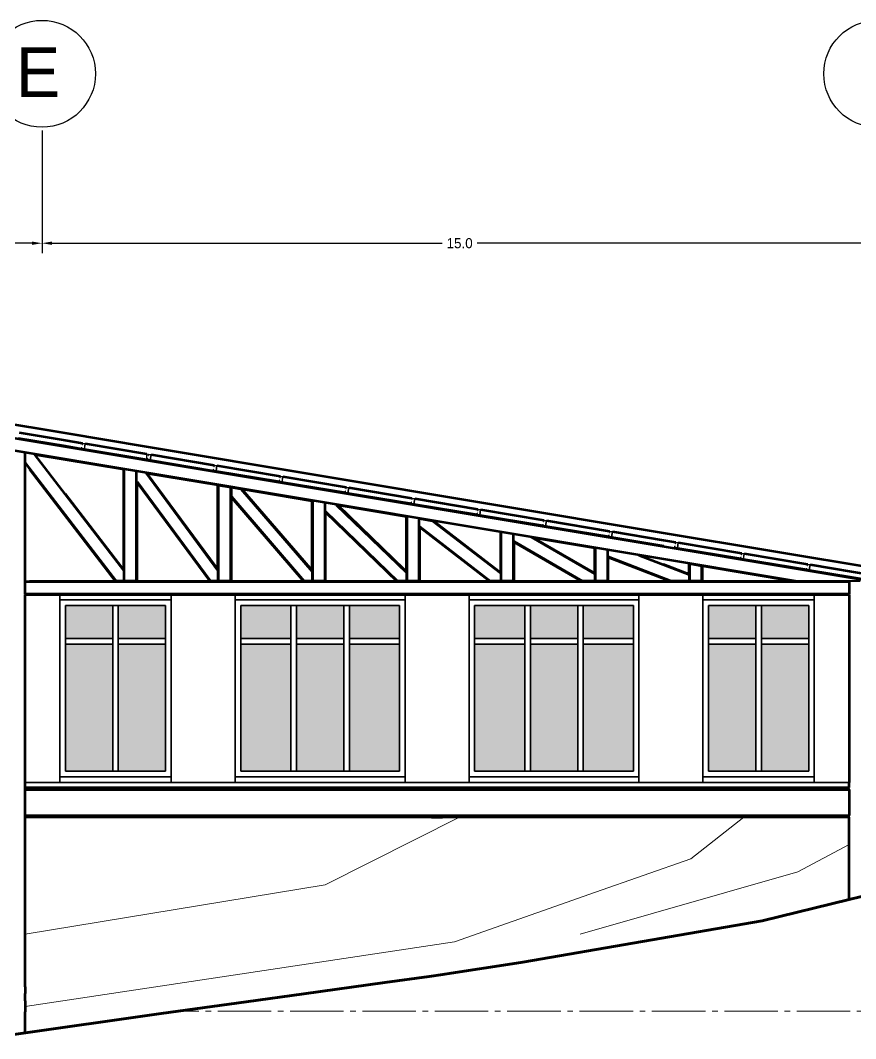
# Model space of a CAD drawing. Header units: metres. Extents: x -57 to 501, y 45 to 307.
# Drawn here: x 144.83 to 159.84, y 120.76 to 139.04 of the extents above; entities that cross this region are included whole.
import ezdxf

# ---------------------------------------------------------------- set-up
doc = ezdxf.new("R2010")
doc.units = ezdxf.units.M
doc.linetypes.add('ACAD_ISO04W100', pattern=[30, 24, -3, 0, -3])
doc.layers.add('Acotación', color=250, linetype='Continuous', lineweight=9)
doc.layers.add('atras', color=7, linetype='Continuous')
doc.dimstyles.get("Standard").update_dxf_attribs({"dimtxt": 0.18, "dimasz": 0.18, "dimexe": 0.18, "dimexo": 0.0625, "dimgap": 0.09, "dimtad": 0, "dimtih": 1, "dimtoh": 1, "dimdec": 1, "dimzin": 0, "dimdsep": 46, "dimtxsty": 'Standard', "dimcen": 0.09, "dimadec": 0, "dimazin": 0, "dimtfac": 1, "dimtdec": 1, "dimtofl": 0, "dimtmove": 0, "dimatfit": 3, "dimfxl": 1, "dimtolj": 1, "dimtzin": 0, "dimarcsym": 0})

# ---------------------------------------------------------------- blocks, each defined once
blk = doc.blocks.new('*D40')
at = {"layer": 'atras', "color": 0, "lineweight": -2, "transparency": 16777216}
for p, q in [((141.493, 137.056), (141.493, 134.855)), ((145.224, 137.056), (145.224, 134.855)), ((141.673, 135.035), (143.089, 135.035)), ((145.044, 135.035), (143.629, 135.035))]:
    blk.add_line(p, q, dxfattribs=at)
at = {"layer": 'atras', "color": 0, "transparency": 16777216}
for points in [[(141.673, 135.065), (141.673, 135.005), (141.493, 135.035)], [(145.044, 135.065), (145.044, 135.005), (145.224, 135.035)]]:
    blk.add_solid(points, dxfattribs=at)
at = {"layer": 'Defpoints', "color": 0, "transparency": 16777216}
for p in [(141.493, 137.118), (145.224, 137.118), (145.224, 135.035)]:
    blk.add_point(p, dxfattribs=at)
at = {"layer": 'atras', "color": 0, "transparency": 16777216, "insert": (143.359, 135.035), "char_height": 0.18, "attachment_point": 5}
blk.add_mtext('\\A1;3.7', dxfattribs=at)
blk = doc.blocks.new('*D41')
at = {"layer": 'atras', "color": 0, "lineweight": -2, "transparency": 16777216}
for p, q in [((145.224, 137.056), (145.224, 134.855)), ((160.224, 137.056), (160.224, 134.855)), ((145.404, 135.035), (152.409, 135.035)), ((160.044, 135.035), (153.039, 135.035))]:
    blk.add_line(p, q, dxfattribs=at)
at = {"layer": 'atras', "color": 0, "transparency": 16777216}
for points in [[(145.404, 135.065), (145.404, 135.005), (145.224, 135.035)], [(160.044, 135.065), (160.044, 135.005), (160.224, 135.035)]]:
    blk.add_solid(points, dxfattribs=at)
at = {"layer": 'Defpoints', "color": 0, "transparency": 16777216}
for p in [(145.224, 137.118), (160.224, 137.118), (160.224, 135.035)]:
    blk.add_point(p, dxfattribs=at)
at = {"layer": 'atras', "color": 0, "transparency": 16777216, "insert": (152.724, 135.035), "char_height": 0.18, "attachment_point": 5}
blk.add_mtext('\\A1;15.0', dxfattribs=at)

msp = doc.modelspace()

# ---------------------------------------------------------------- hatches: boundary and pattern name
at = {"true_color": 0x939598}
h = msp.add_hatch(color=252, dxfattribs=at)
h.dxf.hatch_style = 1
h.set_gradient(color1=(147, 149, 152), name='HEMISPHERICAL')
h.paths.add_polyline_path([(146.494, 128.531), (145.644, 128.531), (145.644, 127.937), (146.494, 127.937)])
h.paths.add_polyline_path([(147.444, 128.531), (146.594, 128.531), (146.594, 127.937), (147.444, 127.937)])
h.paths.add_polyline_path([(147.444, 127.837), (146.594, 127.837), (146.594, 125.557), (147.444, 125.557)])
h.paths.add_polyline_path([(146.494, 127.837), (145.644, 127.837), (145.644, 125.557), (146.494, 125.557)])
h.paths.add_polyline_path([(149.694, 128.531), (148.794, 128.531), (148.794, 127.937), (149.694, 127.937)])
h.paths.add_polyline_path([(150.644, 128.531), (149.794, 128.531), (149.794, 127.937), (150.644, 127.937)])
h.paths.add_polyline_path([(151.644, 128.531), (150.744, 128.531), (150.744, 127.937), (151.644, 127.937)])
h.paths.add_polyline_path([(149.694, 127.837), (148.794, 127.837), (148.794, 125.557), (149.694, 125.557)])
h.paths.add_polyline_path([(150.644, 127.837), (149.794, 127.837), (149.794, 125.557), (150.644, 125.557)])
h.paths.add_polyline_path([(151.644, 127.837), (150.744, 127.837), (150.744, 125.557), (151.644, 125.557)])
h.paths.add_polyline_path([(153.894, 128.531), (152.994, 128.531), (152.994, 127.937), (153.894, 127.937)])
h.paths.add_polyline_path([(154.844, 128.531), (153.994, 128.531), (153.994, 127.937), (154.844, 127.937)])
h.paths.add_polyline_path([(153.894, 127.837), (152.994, 127.837), (152.994, 125.557), (153.894, 125.557)])
h.paths.add_polyline_path([(154.844, 127.837), (153.994, 127.837), (153.994, 125.557), (154.844, 125.557)])
h.paths.add_polyline_path([(155.844, 128.531), (154.944, 128.531), (154.944, 127.937), (155.844, 127.937)])
h.paths.add_polyline_path([(155.844, 127.837), (154.944, 127.837), (154.944, 125.557), (155.844, 125.557)])
h.paths.add_polyline_path([(158.044, 128.531), (157.194, 128.531), (157.194, 127.937), (158.044, 127.937)])
h.paths.add_polyline_path([(158.044, 127.837), (157.194, 127.837), (157.194, 125.557), (158.044, 125.557)])
h.paths.add_polyline_path([(158.994, 128.531), (158.144, 128.531), (158.144, 127.937), (158.994, 127.937)])
h.paths.add_polyline_path([(158.994, 127.837), (158.144, 127.837), (158.144, 125.557), (158.994, 125.557)])
h.paths.add_polyline_path([(160.948, 128.621), (160.031, 128.621), (160.019, 128.621), (160.019, 128.531), (160.019, 127.937), (160.019, 127.927), (160.031, 127.927), (160.948, 127.927)])
h.paths.add_polyline_path([(160.948, 127.827), (160.019, 127.827), (160.019, 125.457), (160.948, 125.457)])
h.paths.add_polyline_path([(161.984, 128.621), (161.06, 128.621), (161.048, 128.621), (161.048, 128.531), (161.048, 127.937), (161.048, 127.927), (161.06, 127.927), (161.984, 127.927)])
h.paths.add_polyline_path([(161.984, 127.827), (161.978, 127.827), (161.048, 127.827), (161.048, 125.457), (161.054, 125.457), (161.984, 125.457)])
h.paths.add_polyline_path([(163.019, 128.621), (162.084, 128.621), (162.084, 128.531), (162.084, 127.937), (162.084, 127.927), (162.09, 127.927), (163.019, 127.927)])
h.paths.add_polyline_path([(163.019, 127.827), (163.013, 127.827), (162.084, 127.827), (162.084, 125.457), (162.09, 125.457), (163.019, 125.457)])
h.paths.add_polyline_path([(164.872, 128.531), (164.022, 128.531), (164.022, 127.937), (164.872, 127.937)])
h.paths.add_polyline_path([(164.872, 127.837), (164.022, 127.837), (164.022, 125.557), (164.872, 125.557)])
h.paths.add_polyline_path([(165.822, 128.531), (164.972, 128.531), (164.972, 127.937), (165.822, 127.937)])
h.paths.add_polyline_path([(165.822, 127.837), (164.972, 127.837), (164.972, 125.557), (165.822, 125.557)])
h.paths.add_polyline_path([(168.072, 128.531), (167.172, 128.531), (167.172, 127.937), (168.072, 127.937)])
h.paths.add_polyline_path([(168.072, 127.837), (167.172, 127.837), (167.172, 125.557), (168.072, 125.557)])
h.paths.add_polyline_path([(169.022, 128.531), (168.172, 128.531), (168.172, 127.937), (169.022, 127.937)])
h.paths.add_polyline_path([(169.022, 127.837), (168.172, 127.837), (168.172, 125.557), (169.022, 125.557)])
h.paths.add_polyline_path([(170.022, 128.531), (169.122, 128.531), (169.122, 127.937), (170.022, 127.937)])
h.paths.add_polyline_path([(170.022, 127.837), (169.122, 127.837), (169.122, 125.557), (170.022, 125.557)])
h.paths.add_polyline_path([(172.272, 128.531), (171.372, 128.531), (171.372, 127.937), (172.272, 127.937)])
h.paths.add_polyline_path([(172.272, 127.837), (171.372, 127.837), (171.372, 125.557), (172.272, 125.557)])
h.paths.add_polyline_path([(173.222, 128.531), (172.372, 128.531), (172.372, 127.937), (173.222, 127.937)])
h.paths.add_polyline_path([(173.222, 127.837), (172.372, 127.837), (172.372, 125.557), (173.222, 125.557)])
h.paths.add_polyline_path([(174.222, 128.531), (173.322, 128.531), (173.322, 127.937), (174.222, 127.937)])
h.paths.add_polyline_path([(174.222, 127.837), (173.322, 127.837), (173.322, 125.557), (174.222, 125.557)])
h.paths.add_polyline_path([(176.422, 128.531), (175.572, 128.531), (175.572, 127.937), (176.422, 127.937)])
h.paths.add_polyline_path([(176.422, 127.837), (175.572, 127.837), (175.572, 125.557), (176.422, 125.557)])
h.paths.add_polyline_path([(177.372, 128.531), (176.522, 128.531), (176.522, 127.937), (177.372, 127.937)])
h.paths.add_polyline_path([(177.372, 127.837), (176.522, 127.837), (176.522, 125.557), (177.372, 125.557)])

# ---------------------------------------------------------------- linework, layer by layer
at = {"lineweight": 53}
for p, q in [((145.637, 131.625), (143.229, 132.026)), ((143.019, 131.822), (160.126, 128.971)), ((144.815, 131.635), (145.637, 131.497)), ((147.1, 131.381), (145.637, 131.625)), ((142.983, 131.605), (158.786, 128.971)), ((144.798, 131.536), (145.637, 131.396)), ((145.637, 131.497), (145.949, 131.445)), ((145.998, 131.437), (147.1, 131.254)), ((144.919, 131.094), (144.919, 131.262)), ((145.637, 131.396), (145.932, 131.347)), ((145.982, 131.339), (147.1, 131.152)), ((156.388, 129.833), (147.1, 131.381)), ((144.919, 131.094), (146.553, 128.971)), ((144.919, 131.078), (144.919, 131.094)), ((144.919, 128.971), (144.919, 131.078)), ((145.08, 131.246), (146.692, 129.152)), ((145.094, 131.243), (146.692, 130.977)), ((147.165, 131.141), (148.3, 130.952)), ((147.182, 131.24), (148.316, 131.051)), ((144.999, 130.974), (146.54, 128.971)), ((146.692, 129.168), (146.692, 130.97)), ((146.701, 128.971), (146.701, 130.975)), ((146.922, 128.971), (146.922, 130.939)), ((147.088, 130.911), (148.384, 129.157)), ((147.102, 130.909), (148.384, 130.695)), ((147.107, 130.901), (148.344, 129.227)), ((148.349, 130.944), (149.483, 130.755)), ((148.366, 131.043), (149.5, 130.854)), ((146.932, 130.752), (148.247, 128.971)), ((146.932, 130.735), (148.235, 128.971)), ((149.533, 130.747), (150.667, 130.558)), ((149.549, 130.845), (150.684, 130.656)), ((145.637, 130.538), (146.652, 129.22)), ((146.932, 128.971), (146.932, 130.681)), ((148.384, 129.173), (148.384, 130.688)), ((148.394, 128.971), (148.394, 130.693)), ((148.394, 130.693), (148.614, 130.657)), ((148.614, 128.971), (148.614, 130.657)), ((148.624, 130.655), (148.614, 130.657)), ((148.624, 130.486), (148.624, 130.655)), ((148.624, 130.655), (148.794, 130.627)), ((148.794, 130.627), (150.077, 129.14)), ((148.809, 130.624), (150.077, 130.413)), ((148.816, 130.616), (150.037, 129.201)), ((150.716, 130.55), (151.851, 130.36)), ((150.733, 130.648), (151.867, 130.459)), ((148.624, 130.486), (149.931, 128.971)), ((148.624, 130.471), (149.918, 128.971)), ((148.624, 128.971), (148.624, 130.425)), ((150.077, 129.155), (150.077, 130.406)), ((150.086, 128.971), (150.086, 130.411)), ((150.307, 128.971), (150.307, 130.374)), ((150.508, 130.341), (151.769, 129.124)), ((150.525, 130.338), (151.769, 130.131)), ((151.9, 130.352), (153.034, 130.163)), ((151.917, 130.451), (153.051, 130.262)), ((150.317, 130.22), (151.61, 128.971)), ((150.317, 130.206), (151.596, 128.971)), ((150.317, 128.971), (150.317, 130.168)), ((150.534, 130.33), (151.729, 129.177)), ((153.084, 130.155), (154.218, 129.966)), ((153.1, 130.254), (154.235, 130.065)), ((151.769, 129.138), (151.769, 130.124)), ((151.779, 128.971), (151.779, 130.129)), ((151.999, 128.971), (151.999, 130.092)), ((152.009, 130.091), (152.239, 130.052)), ((152.239, 130.052), (153.462, 129.11)), ((152.271, 130.04), (153.422, 129.154)), ((154.284, 130.056), (155.418, 129.867)), ((152.009, 129.952), (153.281, 128.971)), ((152.009, 129.939), (153.265, 128.971)), ((152.009, 128.971), (152.009, 129.908)), ((153.462, 129.123), (153.462, 129.842)), ((153.471, 128.971), (153.471, 129.847)), ((153.692, 128.971), (153.692, 129.81)), ((154.267, 129.958), (155.402, 129.769)), ((155.468, 129.859), (156.388, 129.706)), ((160.28, 129.184), (156.388, 129.833)), ((153.702, 129.681), (154.933, 128.971)), ((153.702, 129.67), (154.914, 128.971)), ((153.702, 128.971), (153.702, 129.647)), ((154.012, 129.757), (155.154, 129.098)), ((154.04, 129.752), (155.154, 129.567)), ((154.056, 129.743), (155.114, 129.133)), ((155.451, 129.76), (156.388, 129.604)), ((156.388, 129.706), (156.602, 129.67)), ((156.651, 129.662), (157.786, 129.473)), ((155.154, 129.11), (155.154, 129.56)), ((155.164, 128.971), (155.164, 129.565)), ((155.384, 128.971), (155.384, 129.528)), ((155.941, 129.435), (156.847, 129.089)), ((156.635, 129.563), (157.769, 129.374)), ((157.835, 129.464), (158.969, 129.275)), ((155.394, 129.409), (156.538, 128.971)), ((155.394, 129.398), (156.511, 128.971)), ((155.394, 128.971), (155.394, 129.383)), ((156.388, 129.275), (156.807, 129.115)), ((156.847, 129.1), (156.847, 129.278)), ((156.856, 128.971), (156.856, 129.283)), ((156.856, 129.283), (157.077, 129.246)), ((157.077, 128.971), (157.077, 129.246)), ((157.077, 129.246), (157.087, 129.245)), ((157.087, 129.245), (158.726, 128.971)), ((157.087, 129.238), (157.087, 129.245)), ((157.087, 128.971), (157.087, 129.238)), ((157.818, 129.366), (158.953, 129.177)), ((159.019, 129.267), (160.153, 129.078)), ((146.692, 129.152), (146.692, 128.971)), ((148.384, 129.157), (148.384, 128.971)), ((150.077, 129.14), (150.077, 128.971)), ((151.769, 129.124), (151.769, 128.971)), ((153.422, 129.154), (153.431, 129.146)), ((153.431, 129.146), (153.462, 129.123)), ((153.462, 129.123), (153.462, 129.11)), ((153.462, 129.11), (153.462, 128.971)), ((155.114, 129.133), (155.124, 129.127)), ((155.124, 129.127), (155.154, 129.11)), ((155.154, 129.11), (155.154, 129.098)), ((155.154, 129.098), (155.154, 128.971)), ((156.807, 129.115), (156.816, 129.111)), ((156.816, 129.111), (156.847, 129.1)), ((156.847, 129.1), (156.847, 129.089)), ((156.847, 129.089), (156.847, 128.971)), ((159.002, 129.169), (160.136, 128.98)), ((144.919, 128.961), (159.719, 128.961)), ((144.919, 128.741), (144.919, 128.961)), ((144.999, 128.971), (145.637, 128.971)), ((145.637, 128.971), (146.5, 128.971)), ((146.513, 128.971), (146.5, 128.971)), ((146.54, 128.971), (146.513, 128.971)), ((146.553, 128.971), (146.54, 128.971)), ((146.692, 128.971), (146.553, 128.971)), ((146.701, 128.971), (146.692, 128.971)), ((146.922, 128.971), (146.701, 128.971)), ((146.932, 128.971), (146.922, 128.971)), ((146.932, 128.971), (147.1, 128.971)), ((147.1, 128.971), (148.195, 128.971)), ((148.207, 128.971), (148.195, 128.971)), ((148.235, 128.971), (148.207, 128.971)), ((148.247, 128.971), (148.235, 128.971)), ((148.384, 128.971), (148.247, 128.971)), ((148.394, 128.971), (148.384, 128.971)), ((148.614, 128.971), (148.394, 128.971)), ((148.624, 128.971), (148.614, 128.971)), ((148.624, 128.971), (149.878, 128.971)), ((149.891, 128.971), (149.878, 128.971)), ((149.918, 128.971), (149.891, 128.971)), ((149.931, 128.971), (149.918, 128.971)), ((150.077, 128.971), (149.931, 128.971)), ((150.086, 128.971), (150.077, 128.971)), ((150.307, 128.971), (150.086, 128.971)), ((150.317, 128.971), (150.307, 128.971)), ((150.317, 128.971), (151.556, 128.971)), ((151.57, 128.971), (151.556, 128.971)), ((151.596, 128.971), (151.57, 128.971)), ((151.61, 128.971), (151.596, 128.971)), ((151.769, 128.971), (151.61, 128.971)), ((151.779, 128.971), (151.769, 128.971)), ((151.999, 128.971), (151.779, 128.971)), ((152.009, 128.971), (151.999, 128.971)), ((152.009, 128.971), (153.225, 128.971)), ((153.241, 128.971), (153.225, 128.971)), ((153.265, 128.971), (153.241, 128.971)), ((153.281, 128.971), (153.265, 128.971)), ((153.462, 128.971), (153.281, 128.971)), ((153.471, 128.971), (153.462, 128.971)), ((153.692, 128.971), (153.471, 128.971)), ((153.702, 128.971), (153.692, 128.971)), ((153.702, 128.971), (154.874, 128.971)), ((154.893, 128.971), (154.874, 128.971)), ((154.914, 128.971), (154.893, 128.971)), ((154.933, 128.971), (154.914, 128.971)), ((155.154, 128.971), (154.933, 128.971)), ((155.164, 128.971), (155.154, 128.971)), ((155.384, 128.971), (155.164, 128.971)), ((155.394, 128.971), (155.384, 128.971)), ((155.394, 128.971), (156.388, 128.971)), ((156.388, 128.971), (156.471, 128.971)), ((156.498, 128.971), (156.471, 128.971)), ((156.511, 128.971), (156.498, 128.971)), ((156.538, 128.971), (156.511, 128.971)), ((156.847, 128.971), (156.538, 128.971)), ((156.856, 128.971), (156.847, 128.971)), ((157.077, 128.971), (156.856, 128.971)), ((157.087, 128.971), (157.077, 128.971)), ((157.087, 128.971), (158.686, 128.971)), ((158.786, 128.971), (159.719, 128.971)), ((159.719, 128.961), (159.719, 128.741)), ((144.919, 128.741), (159.719, 128.741)), ((144.919, 128.731), (159.719, 128.731)), ((144.919, 125.357), (144.919, 128.727)), ((144.919, 128.727), (145.544, 128.727)), ((159.719, 128.727), (159.719, 125.357)), ((144.919, 125.262), (144.919, 125.357)), ((144.919, 125.262), (159.719, 125.262)), ((144.919, 125.247), (144.919, 125.262)), ((144.919, 125.247), (159.719, 125.247)), ((144.919, 125.231), (144.919, 125.247)), ((144.919, 125.231), (159.719, 125.231)), ((144.919, 124.763), (144.919, 125.231)), ((159.719, 125.262), (159.719, 125.357)), ((159.719, 125.231), (159.719, 124.763)), ((144.919, 124.763), (159.719, 124.763)), ((144.919, 124.747), (144.919, 124.763)), ((144.919, 124.731), (144.919, 124.747)), ((144.919, 124.747), (152.219, 124.747)), ((144.919, 121.688), (144.919, 124.731)), ((152.219, 124.731), (144.919, 124.731)), ((152.219, 124.747), (152.219, 124.731)), ((152.219, 124.747), (152.419, 124.747)), ((152.219, 124.731), (152.419, 124.731)), ((152.419, 124.747), (159.719, 124.747)), ((159.719, 124.731), (152.419, 124.731)), ((159.719, 124.666), (159.719, 124.731)), ((159.719, 124.615), (159.719, 124.666)), ((159.719, 124.364), (159.719, 124.615)), ((159.719, 123.873), (159.719, 124.364)), ((159.719, 123.778), (159.719, 123.873)), ((159.719, 123.763), (159.719, 123.778)), ((159.719, 123.591), (159.719, 123.763)), ((159.719, 123.563), (159.719, 123.591)), ((159.719, 123.523), (159.719, 123.563)), ((159.719, 123.475), (159.719, 123.523)), ((159.719, 123.448), (159.719, 123.475)), ((159.719, 123.402), (159.719, 123.448)), ((159.719, 123.396), (159.719, 123.402)), ((159.719, 123.321), (159.719, 123.396)), ((159.719, 123.317), (159.719, 123.321)), ((159.719, 123.252), (159.719, 123.317)), ((144.919, 121.688), (144.919, 121.565)), ((144.919, 121.435), (144.919, 121.565)), ((144.919, 121.435), (144.919, 121.235)), ((144.919, 121.152), (144.919, 121.235)), ((144.919, 121.02), (144.919, 121.152)), ((144.919, 120.98), (144.919, 121.02)), ((144.919, 120.873), (144.919, 120.98))]:
    msp.add_line(p, q, dxfattribs=at)
for p, q in [((145.945, 131.421), (145.949, 131.445)), ((145.949, 131.445), (145.998, 131.437)), ((145.95, 131.42), (145.953, 131.44)), ((145.953, 131.44), (145.992, 131.433)), ((145.992, 131.433), (145.978, 131.344)), ((145.998, 131.437), (145.982, 131.339)), ((144.72, 131.306), (144.921, 131.272)), ((144.919, 131.262), (144.921, 131.272)), ((144.921, 131.272), (145.08, 131.246)), ((145.932, 131.347), (145.937, 131.372)), ((145.982, 131.339), (145.932, 131.347)), ((145.941, 131.371), (145.937, 131.372)), ((145.938, 131.351), (145.941, 131.371)), ((145.978, 131.344), (145.938, 131.351)), ((145.945, 131.421), (145.95, 131.42)), ((147.1, 131.254), (147.1, 131.152)), ((147.1, 131.254), (147.133, 131.248)), ((147.128, 131.224), (147.133, 131.248)), ((147.133, 131.248), (147.182, 131.24)), ((144.919, 131.078), (144.989, 130.986)), ((145.08, 131.246), (145.094, 131.243)), ((145.094, 131.243), (145.1, 131.236)), ((145.1, 131.236), (145.637, 130.538)), ((147.1, 131.152), (147.116, 131.15)), ((147.116, 131.15), (147.12, 131.174)), ((147.165, 131.141), (147.116, 131.15)), ((147.125, 131.173), (147.12, 131.174)), ((147.122, 131.154), (147.125, 131.173)), ((147.161, 131.147), (147.122, 131.154)), ((147.128, 131.224), (147.133, 131.223)), ((147.133, 131.223), (147.137, 131.242)), ((147.137, 131.242), (147.176, 131.236)), ((147.176, 131.236), (147.161, 131.147)), ((147.182, 131.24), (147.165, 131.141)), ((144.989, 130.986), (144.999, 130.974)), ((146.701, 130.975), (146.692, 130.977)), ((146.692, 130.97), (146.692, 130.977)), ((146.701, 130.975), (146.922, 130.939)), ((146.932, 130.937), (146.922, 130.939)), ((146.932, 130.752), (146.932, 130.937)), ((146.932, 130.937), (147.088, 130.911)), ((147.088, 130.911), (147.102, 130.909)), ((147.102, 130.909), (147.107, 130.901)), ((148.3, 130.952), (148.304, 130.977)), ((148.349, 130.944), (148.3, 130.952)), ((148.309, 130.976), (148.304, 130.977)), ((148.306, 130.956), (148.309, 130.976)), ((148.345, 130.95), (148.306, 130.956)), ((148.312, 131.026), (148.316, 131.051)), ((148.312, 131.026), (148.317, 131.025)), ((148.316, 131.051), (148.366, 131.043)), ((148.317, 131.025), (148.32, 131.045)), ((148.32, 131.045), (148.36, 131.039)), ((148.36, 131.039), (148.345, 130.95)), ((148.366, 131.043), (148.349, 130.944)), ((146.932, 130.735), (146.932, 130.752)), ((146.932, 130.697), (146.932, 130.735)), ((149.483, 130.755), (149.488, 130.78)), ((149.533, 130.747), (149.483, 130.755)), ((149.492, 130.779), (149.488, 130.78)), ((149.489, 130.759), (149.492, 130.779)), ((149.529, 130.753), (149.489, 130.759)), ((149.496, 130.829), (149.5, 130.854)), ((149.496, 130.829), (149.501, 130.828)), ((149.5, 130.854), (149.549, 130.845)), ((149.501, 130.828), (149.504, 130.848)), ((149.504, 130.848), (149.543, 130.841)), ((149.543, 130.841), (149.529, 130.753)), ((149.549, 130.845), (149.533, 130.747)), ((146.932, 130.681), (146.932, 130.697)), ((148.394, 130.693), (148.384, 130.695)), ((148.384, 130.688), (148.384, 130.695)), ((148.794, 130.627), (148.809, 130.624)), ((148.809, 130.624), (148.816, 130.616)), ((150.667, 130.558), (150.671, 130.582)), ((150.716, 130.55), (150.667, 130.558)), ((150.676, 130.582), (150.671, 130.582)), ((150.673, 130.562), (150.676, 130.582)), ((150.712, 130.555), (150.673, 130.562)), ((150.679, 130.632), (150.684, 130.656)), ((150.679, 130.632), (150.684, 130.631)), ((150.684, 130.656), (150.733, 130.648)), ((150.684, 130.631), (150.688, 130.651)), ((150.688, 130.651), (150.727, 130.644)), ((150.727, 130.644), (150.712, 130.555)), ((150.733, 130.648), (150.716, 130.55)), ((148.624, 130.471), (148.624, 130.486)), ((148.624, 130.44), (148.624, 130.471)), ((148.624, 130.425), (148.624, 130.44)), ((150.077, 130.413), (150.086, 130.411)), ((150.077, 130.406), (150.077, 130.413)), ((150.086, 130.411), (150.307, 130.374)), ((150.307, 130.374), (150.317, 130.373)), ((150.317, 130.22), (150.317, 130.373)), ((150.317, 130.373), (150.508, 130.341)), ((150.508, 130.341), (150.525, 130.338)), ((150.525, 130.338), (150.534, 130.33)), ((151.851, 130.36), (151.855, 130.385)), ((151.9, 130.352), (151.851, 130.36)), ((151.86, 130.384), (151.855, 130.385)), ((151.857, 130.365), (151.86, 130.384)), ((151.896, 130.358), (151.857, 130.365)), ((151.863, 130.434), (151.867, 130.459)), ((151.863, 130.434), (151.868, 130.434)), ((151.867, 130.459), (151.917, 130.451)), ((151.868, 130.434), (151.871, 130.453)), ((151.871, 130.453), (151.911, 130.447)), ((151.911, 130.447), (151.896, 130.358)), ((151.917, 130.451), (151.9, 130.352)), ((150.317, 130.206), (150.317, 130.22)), ((150.317, 130.181), (150.317, 130.206)), ((150.317, 130.168), (150.317, 130.181)), ((153.034, 130.163), (153.039, 130.188)), ((153.084, 130.155), (153.034, 130.163)), ((153.044, 130.187), (153.039, 130.188)), ((153.04, 130.167), (153.044, 130.187)), ((153.08, 130.161), (153.04, 130.167)), ((153.047, 130.237), (153.051, 130.262)), ((153.047, 130.237), (153.052, 130.236)), ((153.051, 130.262), (153.1, 130.254)), ((153.052, 130.236), (153.055, 130.256)), ((153.055, 130.256), (153.094, 130.249)), ((153.094, 130.249), (153.08, 130.161)), ((153.1, 130.254), (153.084, 130.155)), ((151.769, 130.131), (151.779, 130.129)), ((151.769, 130.124), (151.769, 130.131)), ((151.779, 130.129), (151.999, 130.092)), ((151.999, 130.092), (152.009, 130.091)), ((152.009, 129.952), (152.009, 130.091)), ((152.239, 130.052), (152.26, 130.049)), ((152.26, 130.049), (153.462, 129.849)), ((152.26, 130.049), (152.271, 130.04)), ((154.218, 129.966), (154.222, 129.991)), ((154.227, 129.99), (154.222, 129.991)), ((154.224, 129.97), (154.227, 129.99)), ((154.263, 129.963), (154.224, 129.97)), ((154.23, 130.04), (154.235, 130.065)), ((154.23, 130.04), (154.235, 130.039)), ((154.235, 130.065), (154.284, 130.056)), ((154.235, 130.039), (154.239, 130.059)), ((154.239, 130.059), (154.278, 130.052)), ((154.278, 130.052), (154.263, 129.963)), ((154.284, 130.056), (154.267, 129.958)), ((152.009, 129.939), (152.009, 129.952)), ((152.009, 129.921), (152.009, 129.939)), ((152.009, 129.908), (152.009, 129.921)), ((153.462, 129.849), (153.471, 129.847)), ((153.462, 129.842), (153.462, 129.849)), ((153.471, 129.847), (153.692, 129.81)), ((153.692, 129.81), (153.702, 129.809)), ((153.702, 129.681), (153.702, 129.809)), ((153.702, 129.809), (154.012, 129.757)), ((154.267, 129.958), (154.218, 129.966)), ((155.402, 129.769), (155.406, 129.793)), ((155.411, 129.792), (155.406, 129.793)), ((155.408, 129.773), (155.411, 129.792)), ((155.414, 129.843), (155.418, 129.867)), ((155.414, 129.843), (155.419, 129.842)), ((155.418, 129.867), (155.468, 129.859)), ((155.419, 129.842), (155.422, 129.862)), ((155.422, 129.862), (155.462, 129.855)), ((155.462, 129.855), (155.447, 129.766)), ((155.468, 129.859), (155.451, 129.76)), ((153.702, 129.67), (153.702, 129.681)), ((153.702, 129.658), (153.702, 129.67)), ((153.702, 129.647), (153.702, 129.658)), ((154.012, 129.757), (154.04, 129.752)), ((154.04, 129.752), (154.056, 129.743)), ((155.451, 129.76), (155.402, 129.769)), ((155.447, 129.766), (155.408, 129.773)), ((156.388, 129.604), (156.585, 129.571)), ((156.598, 129.645), (156.602, 129.67)), ((156.598, 129.645), (156.603, 129.644)), ((156.602, 129.67), (156.651, 129.662)), ((156.603, 129.644), (156.606, 129.664)), ((156.606, 129.664), (156.645, 129.658)), ((156.645, 129.658), (156.631, 129.569)), ((156.651, 129.662), (156.635, 129.563)), ((155.154, 129.567), (155.164, 129.565)), ((155.154, 129.56), (155.154, 129.567)), ((155.164, 129.565), (155.384, 129.528)), ((155.384, 129.528), (155.394, 129.527)), ((155.394, 129.409), (155.394, 129.527)), ((155.394, 129.527), (155.941, 129.435)), ((155.941, 129.435), (155.99, 129.427)), ((155.99, 129.427), (156.847, 129.285)), ((155.99, 129.427), (156.021, 129.415)), ((156.585, 129.571), (156.59, 129.596)), ((156.635, 129.563), (156.585, 129.571)), ((156.595, 129.595), (156.59, 129.596)), ((156.591, 129.575), (156.595, 129.595)), ((156.631, 129.569), (156.591, 129.575)), ((157.781, 129.448), (157.786, 129.473)), ((157.781, 129.448), (157.786, 129.447)), ((157.786, 129.473), (157.835, 129.464)), ((157.786, 129.447), (157.79, 129.467)), ((157.79, 129.467), (157.829, 129.46)), ((157.829, 129.46), (157.814, 129.372)), ((157.835, 129.464), (157.818, 129.366)), ((155.394, 129.398), (155.394, 129.409)), ((155.394, 129.393), (155.394, 129.398)), ((155.394, 129.383), (155.394, 129.393)), ((156.021, 129.415), (156.388, 129.275)), ((156.847, 129.285), (156.856, 129.283)), ((156.847, 129.278), (156.847, 129.285)), ((157.769, 129.374), (157.773, 129.399)), ((157.818, 129.366), (157.769, 129.374)), ((157.778, 129.398), (157.773, 129.399)), ((157.775, 129.378), (157.778, 129.398)), ((157.814, 129.372), (157.775, 129.378)), ((158.965, 129.251), (158.969, 129.275)), ((158.965, 129.251), (158.97, 129.25)), ((158.969, 129.275), (159.019, 129.267)), ((158.97, 129.25), (158.973, 129.27)), ((158.973, 129.27), (159.013, 129.263)), ((159.013, 129.263), (158.998, 129.174)), ((159.019, 129.267), (159.002, 129.169)), ((146.652, 129.22), (146.661, 129.207)), ((146.661, 129.207), (146.692, 129.168)), ((146.692, 129.168), (146.692, 129.152)), ((148.344, 129.227), (148.354, 129.214)), ((148.354, 129.214), (148.384, 129.173)), ((148.384, 129.173), (148.384, 129.157)), ((150.037, 129.201), (150.046, 129.19)), ((150.046, 129.19), (150.077, 129.155)), ((150.077, 129.155), (150.077, 129.14)), ((151.729, 129.177), (151.739, 129.167)), ((151.739, 129.167), (151.769, 129.138)), ((151.769, 129.138), (151.769, 129.124)), ((158.953, 129.177), (158.957, 129.201)), ((159.002, 129.169), (158.953, 129.177)), ((158.962, 129.201), (158.957, 129.201)), ((158.959, 129.181), (158.962, 129.201)), ((158.998, 129.174), (158.959, 129.181)), ((144.919, 128.961), (144.919, 128.971)), ((144.989, 128.971), (144.919, 128.971)), ((144.999, 128.971), (144.989, 128.971)), ((158.686, 128.971), (158.726, 128.971)), ((158.726, 128.971), (158.786, 128.971)), ((159.719, 128.981), (159.919, 128.981)), ((159.719, 128.971), (159.719, 128.981)), ((159.719, 128.971), (159.819, 128.971)), ((159.719, 128.961), (159.719, 128.971)), ((159.819, 128.971), (159.919, 128.971)), ((144.919, 128.731), (144.919, 128.741)), ((144.919, 128.727), (144.919, 128.731)), ((147.544, 128.727), (148.694, 128.727)), ((151.744, 128.727), (152.894, 128.727)), ((155.944, 128.727), (157.094, 128.727)), ((159.094, 128.727), (159.719, 128.727)), ((159.719, 128.731), (159.719, 128.741)), ((159.719, 128.731), (159.719, 128.727)), ((159.719, 125.247), (159.719, 125.262)), ((159.719, 125.247), (159.719, 125.231)), ((152.419, 124.747), (152.419, 124.731)), ((159.719, 124.763), (159.719, 124.747)), ((159.719, 124.747), (159.719, 124.731)), ((144.919, 120.859), (144.919, 120.873)), ((144.919, 120.873), (144.919, 120.873)), ((144.919, 120.756), (144.919, 120.757))]:
    msp.add_line(p, q)
at = {"lineweight": 35}
for p, q in [((145.544, 128.727), (145.544, 128.631)), ((147.544, 128.631), (147.544, 128.727)), ((148.694, 128.727), (148.694, 128.631)), ((151.744, 128.631), (151.744, 128.727)), ((152.894, 128.727), (152.894, 128.631)), ((155.944, 128.631), (155.944, 128.727)), ((157.094, 128.727), (157.094, 128.631)), ((159.094, 128.631), (159.094, 128.727)), ((145.544, 125.457), (145.544, 128.631)), ((145.544, 128.631), (147.544, 128.631)), ((145.544, 128.631), (147.544, 128.631)), ((145.544, 125.457), (145.544, 128.631)), ((145.644, 128.531), (145.644, 127.937)), ((146.494, 128.531), (145.644, 128.531)), ((146.494, 128.531), (146.594, 128.531)), ((146.494, 127.937), (146.494, 128.531)), ((147.444, 128.531), (146.594, 128.531)), ((146.594, 127.937), (146.594, 128.531)), ((147.444, 127.937), (147.444, 128.531)), ((147.544, 125.457), (147.544, 128.631)), ((147.544, 128.631), (147.544, 125.457)), ((148.694, 128.631), (151.744, 128.631)), ((148.694, 125.457), (148.694, 128.631)), ((148.794, 128.531), (148.794, 127.937)), ((149.694, 128.531), (148.794, 128.531)), ((149.694, 128.531), (149.794, 128.531)), ((149.694, 127.937), (149.694, 128.531)), ((149.794, 127.937), (149.794, 128.531)), ((150.644, 128.531), (149.794, 128.531)), ((150.644, 128.531), (150.744, 128.531)), ((150.644, 127.937), (150.644, 128.531)), ((151.644, 128.531), (150.744, 128.531)), ((150.744, 127.937), (150.744, 128.531)), ((151.644, 127.937), (151.644, 128.531)), ((151.744, 125.457), (151.744, 128.631)), ((152.894, 125.457), (152.894, 128.631)), ((152.894, 128.631), (155.944, 128.631)), ((152.994, 128.531), (152.994, 127.937)), ((153.894, 128.531), (152.994, 128.531)), ((153.894, 128.531), (153.994, 128.531)), ((153.894, 127.937), (153.894, 128.531)), ((153.994, 127.937), (153.994, 128.531)), ((154.844, 128.531), (153.994, 128.531)), ((154.844, 128.531), (154.944, 128.531)), ((154.844, 127.937), (154.844, 128.531)), ((154.944, 127.937), (154.944, 128.531)), ((155.844, 128.531), (154.944, 128.531)), ((155.844, 127.937), (155.844, 128.531)), ((155.944, 125.457), (155.944, 128.631)), ((157.094, 125.457), (157.094, 128.631)), ((157.094, 128.631), (159.094, 128.631)), ((157.194, 128.531), (157.194, 127.937)), ((158.044, 128.531), (157.194, 128.531)), ((158.044, 128.531), (158.144, 128.531)), ((158.044, 127.937), (158.044, 128.531)), ((158.994, 128.531), (158.144, 128.531)), ((158.144, 127.937), (158.144, 128.531)), ((158.994, 127.937), (158.994, 128.531)), ((159.094, 125.457), (159.094, 128.631)), ((146.494, 127.937), (145.644, 127.937)), ((145.644, 127.937), (145.644, 127.837)), ((146.494, 127.837), (145.644, 127.837)), ((145.644, 127.837), (145.644, 125.557)), ((146.494, 127.937), (146.494, 127.837)), ((146.494, 125.557), (146.494, 127.837)), ((147.444, 127.937), (146.594, 127.937)), ((146.594, 127.937), (146.594, 127.837)), ((147.444, 127.837), (146.594, 127.837)), ((146.594, 125.557), (146.594, 127.837)), ((147.444, 127.937), (147.444, 127.837)), ((147.444, 125.557), (147.444, 127.837)), ((149.694, 127.937), (148.794, 127.937)), ((148.794, 127.937), (148.794, 127.837)), ((149.694, 127.837), (148.794, 127.837)), ((148.794, 127.837), (148.794, 125.557)), ((149.694, 127.937), (149.694, 127.837)), ((149.694, 125.557), (149.694, 127.837)), ((150.644, 127.937), (149.794, 127.937)), ((149.794, 127.937), (149.794, 127.837)), ((150.644, 127.837), (149.794, 127.837)), ((149.794, 125.557), (149.794, 127.837)), ((150.644, 127.937), (150.644, 127.837)), ((150.644, 125.557), (150.644, 127.837)), ((151.644, 127.937), (150.744, 127.937)), ((150.744, 127.937), (150.744, 127.837)), ((151.644, 127.837), (150.744, 127.837)), ((150.744, 125.557), (150.744, 127.837)), ((151.644, 127.937), (151.644, 127.837)), ((151.644, 125.557), (151.644, 127.837)), ((153.894, 127.937), (152.994, 127.937)), ((152.994, 127.937), (152.994, 127.837)), ((153.894, 127.837), (152.994, 127.837)), ((152.994, 127.837), (152.994, 125.557)), ((153.894, 127.937), (153.894, 127.837)), ((153.894, 125.557), (153.894, 127.837)), ((154.844, 127.937), (153.994, 127.937)), ((153.994, 127.937), (153.994, 127.837)), ((154.844, 127.837), (153.994, 127.837)), ((153.994, 125.557), (153.994, 127.837)), ((154.844, 127.937), (154.844, 127.837)), ((154.844, 125.557), (154.844, 127.837)), ((155.844, 127.937), (154.944, 127.937)), ((154.944, 127.937), (154.944, 127.837)), ((155.844, 127.837), (154.944, 127.837)), ((154.944, 125.557), (154.944, 127.837)), ((155.844, 127.937), (155.844, 127.837)), ((155.844, 125.557), (155.844, 127.837)), ((158.044, 127.937), (157.194, 127.937)), ((157.194, 127.937), (157.194, 127.837)), ((158.044, 127.837), (157.194, 127.837)), ((157.194, 127.837), (157.194, 125.557)), ((158.044, 127.937), (158.044, 127.837)), ((158.044, 125.557), (158.044, 127.837)), ((158.994, 127.937), (158.144, 127.937)), ((158.144, 127.937), (158.144, 127.837)), ((158.994, 127.837), (158.144, 127.837)), ((158.144, 125.557), (158.144, 127.837)), ((158.994, 127.937), (158.994, 127.837)), ((158.994, 125.557), (158.994, 127.837)), ((145.544, 125.457), (147.544, 125.457)), ((145.544, 125.457), (145.544, 125.357)), ((147.544, 125.457), (145.544, 125.457)), ((145.644, 125.557), (146.494, 125.557)), ((146.494, 125.557), (146.594, 125.557)), ((146.594, 125.557), (147.444, 125.557)), ((147.544, 125.357), (147.544, 125.457)), ((148.694, 125.457), (151.744, 125.457)), ((148.694, 125.457), (148.694, 125.357)), ((148.794, 125.557), (149.694, 125.557)), ((149.694, 125.557), (149.794, 125.557)), ((149.794, 125.557), (150.644, 125.557)), ((150.644, 125.557), (150.744, 125.557)), ((150.744, 125.557), (151.644, 125.557)), ((151.744, 125.357), (151.744, 125.457)), ((152.894, 125.457), (155.944, 125.457)), ((152.894, 125.457), (152.894, 125.357)), ((152.994, 125.557), (153.894, 125.557)), ((153.894, 125.557), (153.994, 125.557)), ((153.994, 125.557), (154.844, 125.557)), ((154.844, 125.557), (154.944, 125.557)), ((154.944, 125.557), (155.844, 125.557)), ((155.944, 125.357), (155.944, 125.457)), ((157.094, 125.457), (159.094, 125.457)), ((157.094, 125.457), (157.094, 125.357)), ((157.194, 125.557), (158.044, 125.557)), ((158.044, 125.557), (158.144, 125.557)), ((158.144, 125.557), (158.994, 125.557)), ((159.094, 125.357), (159.094, 125.457)), ((145.544, 125.357), (144.919, 125.357)), ((147.544, 125.357), (145.544, 125.357)), ((148.694, 125.357), (147.544, 125.357)), ((151.744, 125.357), (148.694, 125.357)), ((152.894, 125.357), (151.744, 125.357)), ((155.944, 125.357), (152.894, 125.357)), ((157.094, 125.357), (155.944, 125.357)), ((159.094, 125.357), (157.094, 125.357)), ((159.719, 125.357), (159.094, 125.357))]:
    msp.add_line(p, q, dxfattribs=at)
at = {"color": 9, "lineweight": 5, "true_color": 0xc7c8ca}
for points in [[(144.919, 121.335), (152.632, 122.495), (155.162, 123.384), (156.877, 123.987), (157.83, 124.731)], [(144.919, 122.632), (150.306, 123.52), (152.719, 124.731)], [(159.719, 124.243), (158.796, 123.751), (154.891, 122.632)]]:
    msp.add_lwpolyline(points, dxfattribs=at)
at = {"layer": 'Acotación', "color": 252, "linetype": 'ACAD_ISO04W100', "ltscale": 0.04, "true_color": 0x939598}
msp.add_line((185.739, 121.247), (147.632, 121.247), dxfattribs=at)
at = {"layer": 'atras', "lineweight": 80}
for p, q in [((161.977, 123.8), (159.719, 123.252)), ((159.719, 123.252), (158.157, 122.873)), ((153.859, 122.13), (158.157, 122.873)), ((153.859, 122.13), (153.666, 122.1)), ((152.573, 121.933), (152.42, 121.91)), ((153.666, 122.1), (152.573, 121.933)), ((149.923, 121.563), (151.383, 121.764)), ((151.383, 121.764), (152.177, 121.873)), ((152.42, 121.91), (152.177, 121.873)), ((148.889, 121.42), (149.923, 121.563)), ((147.363, 121.21), (148.889, 121.42)), ((144.719, 120.83), (147.363, 121.21))]:
    msp.add_line(p, q, dxfattribs=at)
at = {"layer": 'atras', "color": 252, "true_color": 0x939598}
for centre in [(145.224, 138.077), (160.224, 138.077)]:
    msp.add_circle(centre, 0.959, dxfattribs=at)

# ---------------------------------------------------------------- texts
at = {"layer": 'atras', "color": 252, "true_color": 0x939598, "insert": (144.757, 138.549), "char_height": 0.886, "attachment_point": 1}
msp.add_mtext_dynamic_manual_height_columns('E', width=0.62671, gutter_width=4.429, heights=[0], dxfattribs=at)

# ---------------------------------------------------------------- dimensions: what is measured, and where the dimension line sits
at = {"layer": 'atras', "color": 252, "true_color": 0x939598}
for base, p1, p2, picture, middle in [((145.224, 135.035), (141.493, 137.118), (145.224, 137.118), '*D40', (143.359, 135.035)), ((160.224, 135.035), (145.224, 137.118), (160.224, 137.118), '*D41', (152.724, 135.035))]:
    dim = msp.add_linear_dim(base=base, p1=p1, p2=p2, dimstyle='Standard', dxfattribs=at)
    dim.commit()
    dim.dimension.update_dxf_attribs({"geometry": picture, "text_midpoint": middle})

doc.saveas('drawing.dxf')
